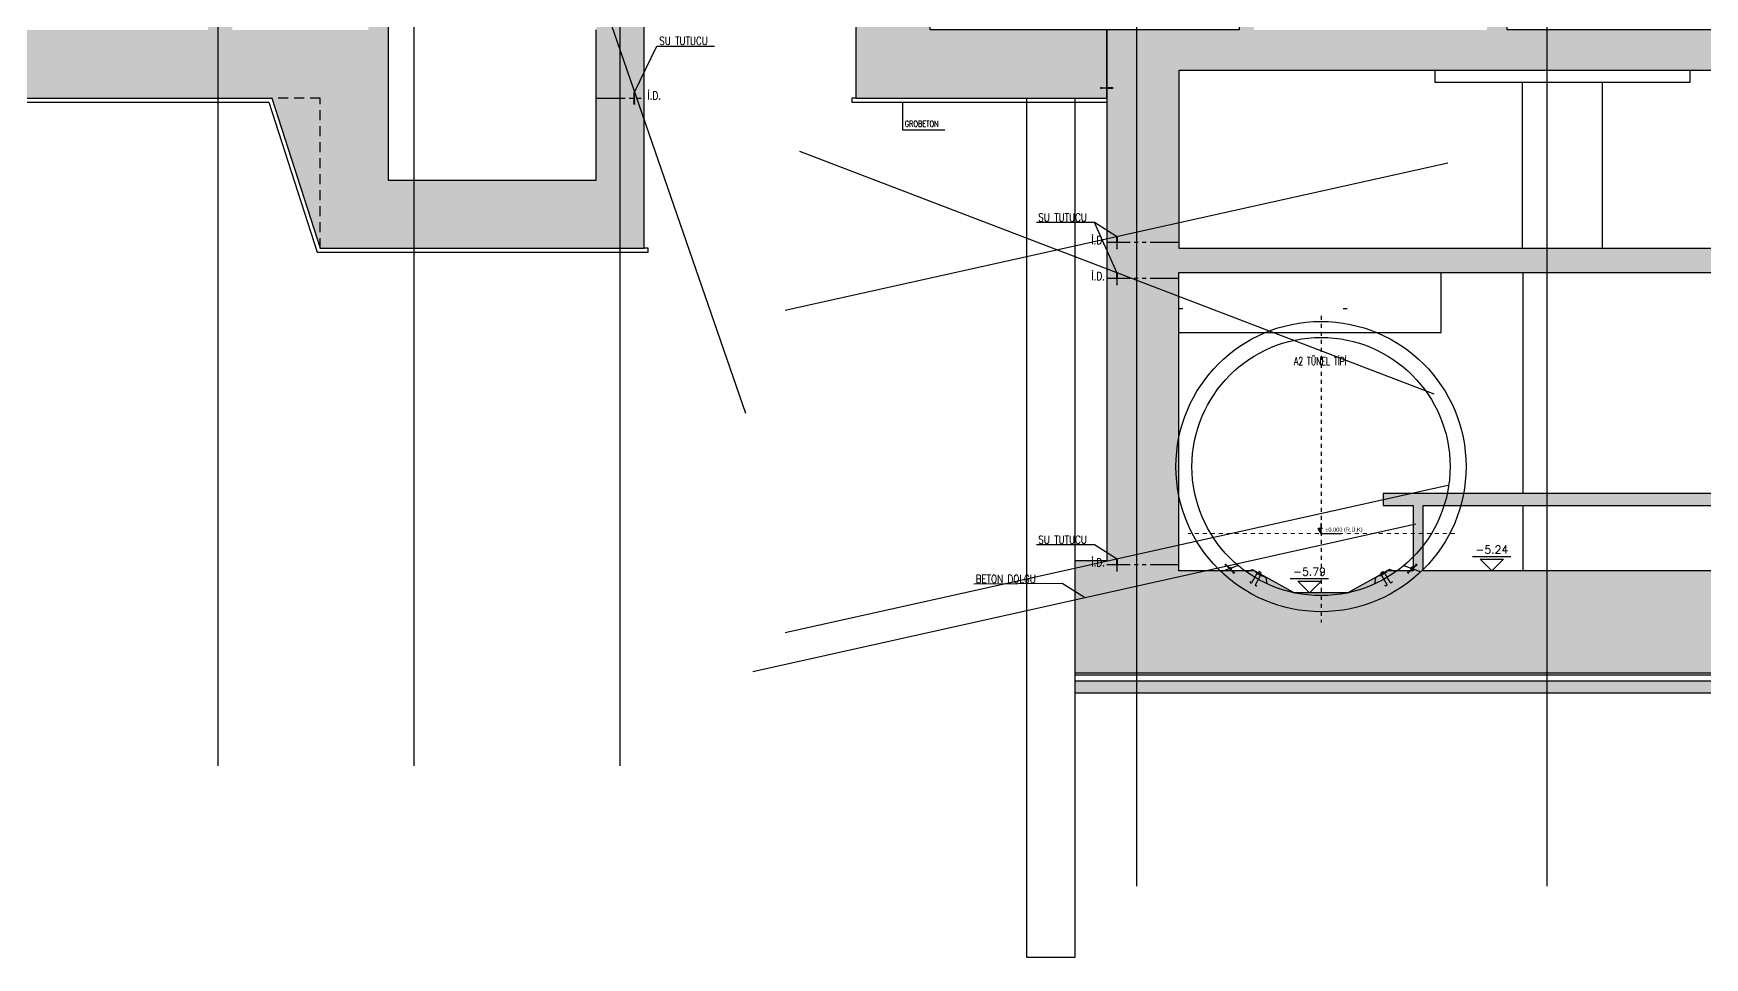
# Model space of a CAD drawing. Header units: millimetres. Extents: x 400408 to 401121, y 4543945 to 4544109.
# Drawn here: x 400801.81 to 400843.58, y 4543950.61 to 4543973.69 of the extents above; entities that cross this region are included whole.
import ezdxf
from ezdxf.enums import TextEntityAlignment as Align

# ---------------------------------------------------------------- set-up
doc = ezdxf.new("R2010")
doc.units = ezdxf.units.MM
for name, pattern in [('ACAD_ISO05W100', [33, 24, -3, 0, -3, 0, -3]), ('AKS', [3, 2.5, -0.25, 0, -0.25]), ('CIZGI', [0.4, 0.25, -0.15]), ('CONTINU', [0]), ('DASHDOT', [1, 0.5, -0.25, 0, -0.25]), ('DASHDOT2', [0.5, 0.25, -0.125, 0, -0.125]), ('Dot', [4, 0, -4])]:
    doc.linetypes.add(name, pattern=pattern)
for name, color, linetype in [('aks prota', 2, 'AKS'), ('AXIS', 8, 'DASHDOT2'), ('görünüş prota', 4, 'Continuous'), ('inşaat derzi prota', 11, 'Continuous'), ('KALIP', 1, 'Continuous'), ('kesik prota', 2, 'CIZGI'), ('kesit prota', 1, 'Continuous'), ('kesit tarama prota', 252, 'Continuous'), ('KOT', 7, 'Continuous'), ('kot prota', 4, 'Continuous'), ('LINE V2', 7, 'Continuous'), ('not prota', 2, 'Continuous'), ('not yazısı prota', 6, 'Continuous'), ('not çizgisi prota', 4, 'Continuous'), ('OLCU', 5, 'Continuous'), ('PRT-CST-rc_level', 6, 'Continuous'), ('PRT-CST-rc_levermark', 4, 'Continuous'), ('st_s_not yazısı', 6, 'Continuous'), ('st_s_not çizgisi', 4, 'CIZGI'), ('st_s_su tutucu', 2, 'Continuous'), ('st_s_ölçü', 4, 'Continuous'), ('WATER STOP_B', 5, 'Continuous')]:
    doc.layers.add(name, color=color, linetype=linetype)
doc.layers.add('PRT-Geo-Axis', color=12, linetype='DASHDOT', lineweight=18)
doc.layers.add('PRT-KD-kazik', color=172, linetype='Continuous', lineweight=25)
doc.styles.add('NOT', font='romanstw.shx')
doc.styles.add('OLCU', font='romanstw.shx')
doc.styles.add('SIMPLXTW', font='simplxtw.shx', dxfattribs={"width": 0.6, "height": 125})
doc.styles.add('TEXT250', font='romanstw.shx', dxfattribs={"width": 0.8, "height": 25})
doc.styles.add('TSIMPLEX', font='romanstw.shx')
doc.styles.add('TUNNELCONSULT', font='Arial.ttf')
doc.dimstyles.new('1-50', dxfattribs={"dimtxt": 10, "dimasz": 4, "dimexe": 4, "dimexo": 8, "dimgap": 4, "dimtad": 1, "dimdec": 1, "dimrnd": 0.05, "dimzin": 9, "dimdsep": 46, "dimtxsty": 'OLCU', "dimblk1": 'OBLIQUE', "dimblk2": 'OBLIQUE', "dimsah": 1, "dimcen": 2, "dimdle": 4, "dimclrd": 4, "dimclre": 4, "dimclrt": 3, "dimadec": 1, "dimazin": 0, "dimtfac": 1, "dimtdec": 1, "dimtix": 1, "dimtmove": 2, "dimatfit": 3, "dimldrblk": 'OBLIQUE', "dimfxl": 1, "dimtvp": 1, "dimtolj": 1, "dimtzin": 1, "dimarcsym": 0})

# ---------------------------------------------------------------- blocks, each defined once
blk = doc.blocks.new('D')
at = {"layer": 'st_s_su tutucu', "linetype": 'CONTINU', "ltscale": 0.2}
for p, q in [((-39987.83090962706, 52508.18991963421), (-39992.63090966878, 52508.18991966914)), ((-39992.63090966878, 52508.18991966914), (-39992.63090980848, 52507.38991968935)), ((-39992.63090980848, 52507.38991968935), (-39990.63090962501, 52506.05655179494)), ((-39990.63090992199, 52478.65671955824), (-39991.93117670823, 52478.6567195757)), ((-39991.93117670823, 52478.6567195757), (-39991.93117659182, 52477.72311959402)), ((-39991.93117659182, 52477.72311959402), (-39990.63090987367, 52477.72311951835)), ((-39990.6309096902, 52498.50671976196), (-39991.53117650332, 52498.50671977942)), ((-39991.53117650332, 52498.50671977942), (-39991.53117639622, 52497.87311976865)), ((-39991.53117639622, 52497.87311976865), (-39990.63090970417, 52497.87311978029)), ((-39990.63090980196, 52488.50671968629), (-39991.53117661508, 52488.50671963972)), ((-39991.53117661508, 52488.50671963972), (-39991.53117662905, 52487.87311965806)), ((-39991.53117662905, 52487.87311965806), (-39990.630909937, 52487.87311964059)), ((-39991.53117661508, 52467.87311965223), (-39991.53117662905, 52468.5067196339)), ((-39991.53117662905, 52468.5067196339), (-39990.630909937, 52468.50671965136)), ((-39990.63090980196, 52467.87311960567), (-39991.53117661508, 52467.87311965223)), ((-39990.63090962501, 52506.05655179494), (-39990.6309096902, 52498.50671976196)), ((-39990.63090970417, 52497.87311978029), (-39990.63090980196, 52488.50671968629)), ((-39990.630909937, 52487.87311964059), (-39990.63090992199, 52478.65671955824)), ((-39990.630909937, 52468.50671965136), (-39990.63090992199, 52477.72311973372)), ((-39990.63090970417, 52458.50671951166), (-39990.63090980196, 52467.87311960567)), ((-39989.83090974534, 52506.05655187643), (-39987.83090964103, 52507.38991968935)), ((-39989.83090955907, 52498.50671965136), (-39989.83090974534, 52506.05655187643)), ((-39988.9306429881, 52498.50671966883), (-39989.83090955907, 52498.50671965136)), ((-39989.83090992229, 52488.50671961062), (-39989.83090981984, 52497.87311973373)), ((-39989.83090981984, 52497.87311973373), (-39988.93064300207, 52497.87311962313)), ((-39988.93064335132, 52488.50671965136), (-39989.83090992229, 52488.50671961062)), ((-39989.83091007002, 52478.65671960481), (-39989.8309099316, 52487.87311978029)), ((-39989.8309099316, 52487.87311978029), (-39988.93064311383, 52487.87311964059)), ((-39988.53064343977, 52478.65671965137), (-39989.83091007002, 52478.65671960481)), ((-39989.83090998934, 52477.72311965805), (-39988.53064344908, 52477.72311964058)), ((-39989.83091007002, 52477.72311968715), (-39989.8309099316, 52468.50671951166)), ((-39989.8309099316, 52468.50671951166), (-39988.93064311383, 52468.50671965136)), ((-39988.93064335132, 52467.87311964059), (-39989.83090992229, 52467.87311968134)), ((-39989.83090992229, 52467.87311968134), (-39989.83090981984, 52458.50671955823)), ((-39988.93064300207, 52497.87311962313), (-39988.9306429881, 52498.50671966883)), ((-39988.93064311383, 52487.87311964059), (-39988.93064335132, 52488.50671965136)), ((-39988.93064311383, 52468.50671965136), (-39988.93064335132, 52467.87311964059)), ((-39988.53064344908, 52477.72311964058), (-39988.53064343977, 52478.65671965137)), ((-39987.83090964103, 52507.38991968935), (-39987.83090962706, 52508.18991963421)), ((-39992.63090980848, 52448.98991960261), (-39990.63090962501, 52450.32328749701)), ((-39992.63090966878, 52448.18991962282), (-39992.63090980848, 52448.98991960261)), ((-39987.83090962706, 52448.18991965774), (-39992.63090966878, 52448.18991962282)), ((-39991.53117650332, 52457.87311951254), (-39991.53117639622, 52458.50671952331)), ((-39991.53117639622, 52458.50671952331), (-39990.63090970417, 52458.50671951166)), ((-39990.6309096902, 52457.87311953), (-39991.53117650332, 52457.87311951254)), ((-39990.63090962501, 52450.32328749701), (-39990.6309096902, 52457.87311953)), ((-39989.83090981984, 52458.50671955823), (-39988.93064300207, 52458.50671966883)), ((-39988.9306429881, 52457.87311962313), (-39989.83090955907, 52457.87311964059)), ((-39989.83090955907, 52457.87311964059), (-39989.83090974534, 52450.32328741552)), ((-39989.83090974534, 52450.32328741552), (-39987.83090964103, 52448.98991960261)), ((-39988.93064300207, 52458.50671966883), (-39988.9306429881, 52457.87311962313)), ((-39987.83090964103, 52448.98991960261), (-39987.83090962706, 52448.18991965774))]:
    blk.add_line(p, q, dxfattribs=at)
blk = doc.blocks.new('_Oblique')
at = {"layer": 'st_s_ölçü', "lineweight": -2}
blk.add_line((-0.5, -0.5), (0.5, 0.5), dxfattribs=at)
blk = doc.blocks.new('KOTK5')
at = {"layer": 'PRT-CST-rc_levermark'}
blk.add_line((216.6666666667443, 160), (-213.3333333332557, 160), dxfattribs=at)
blk.add_lwpolyline([(130, 130), (-130, 130), (0, 0)], close=True, dxfattribs=at)
at = {"layer": 'PRT-CST-rc_level', "style": 'OLCU'}
blk.add_attdef('000.00', text='', height=90, dxfattribs=at).set_placement((0, 193.1381784435362), align=Align.CENTER)
blk = doc.blocks.new('KESITKOT')
at = {"layer": 'KOT', "linetype": 'Continuous'}
h = blk.add_hatch(dxfattribs=at)
h.set_pattern_fill('ANSI31', color=5, scale=200, angle=45, style=0)
h.set_pattern_definition([(90, (63253.65262141547, -35392.01672234735), (25, 5.329070518200751e-15), [])])
h.paths.add_polyline_path([(-149.9999999999854, 259.8076211353182), (1.455191522836685e-11, 259.8076211353182), (1.455191522836685e-11, 0)])
at = {"layer": 'KOT', "color": 4, "linetype": 'Continuous'}
for p, q in [((75, 259.8076211353182), (-150, 259.8076211353182)), ((0, 0), (-150, 259.8076211353182)), ((0, 0), (0, 519.6152422706364)), ((0, 0), (1000.000000000007, 0))]:
    blk.add_line(p, q, dxfattribs=at)
at = {"layer": 'KOT', "color": 7, "linetype": 'Continuous', "style": 'SIMPLXTW', "width": 0.7}
blk.add_attdef('%%P0.000', (216.1604628276546, 100), '', height=200, dxfattribs=at)
blk = doc.blocks.new('A$C05c5180b')
at = {"layer": 'AXIS', "color": 8, "linetype": 'DASHDOT', "ltscale": 3}
blk.add_line((909.3912549589586, 7722.44834685266), (909.3912549589586, 60.11717005832179), dxfattribs=at)
at = {"layer": 'KALIP'}
for p, q in [((-1158.216603603883, 1480.347913935642), (-1584.995128196402, 1325.013234358143)), ((-955.1455081848253, 1323.956508458934), (-805.5578237442824, 1383.127896259837)), ((-805.5578237442824, 1383.127896259837), (-459.0858499222377, 1183.234996546445)), ((2624.251440935739, 1383.127896259837), (2277.779467113636, 1183.234996546445)), ((2773.87997485706, 1323.94034990633), (2624.251440935739, 1383.127896259837)), ((2976.999113512487, 1480.347913935642), (3403.777638114319, 1325.013234358143)), ((-435.4375488256046, 1024.117156507506), (-459.0858499222377, 1183.234996546445)), ((2254.126142296038, 1024.083354348644), (2277.779467113636, 1183.234996546445))]:
    blk.add_line(p, q, dxfattribs=at)
at = {"layer": 'KALIP', "elevation": 1.568325220887654e-10}
for points in [[(-638.3178820060275, 1332.820720274904), (-658.307197091257, 1298.173479363119), (-606.3364765754086, 1268.18941344331), (-586.3470859328227, 1302.836785317777)], [(2457.011499197484, 1332.820720274904), (2477.000814282655, 1298.173479363119), (2425.030093766836, 1268.18941344331), (2405.04070312425, 1302.836785317777)]]:
    blk.add_lwpolyline(points, close=True, dxfattribs=at)
at = {"layer": 'KALIP'}
for radius in [3625.000000001637, 3225.000000001637]:
    blk.add_circle((909.3912549589586, 3955.348112577434), radius, dxfattribs=at)
at = {"layer": 'LINE V2', "color": 4, "elevation": 1.568325220887654e-10}
for points in [[(-861.3635213346279, 1086.293389983126, 0.9999999999999999), (-818.0545246068796, 1061.306777518941), (-695.6201235323388, 1273.5208614851, -0.414213562373095), (-668.3018798556004, 1280.849815190537), (-616.3310837822792, 1250.865880233527, -0.414213562373095), (-609.0021300768421, 1223.547636556745), (-731.436531151383, 1011.3335525906, 0.9999999999999999), (-688.1275344195601, 986.3469401240873, -0.9999999999999999)], [(2680.057138526085, 1086.293389983126, -0.9999999999999999), (2636.748141798336, 1061.306777518941), (2514.313740723795, 1273.5208614851, 0.414213562373095), (2486.995497046999, 1280.849815190537), (2435.024700973678, 1250.865880233527, 0.414213562373095), (2427.695747268241, 1223.547636556745), (2550.130148342781, 1011.3335525906, -0.9999999999999999), (2506.821151611017, 986.3469401240873, 0.9999999999999999)]]:
    blk.add_lwpolyline(points, format="xyb", dxfattribs=at)
for points in [[(-728.9344752744364, 1315.831072640387), (-555.6984883634141, 1215.884622783684), (-545.7038433777343, 1233.208221474786), (-718.9398302887857, 1333.154671331489)], [(2547.628092465893, 1315.831072640387), (2374.392105554842, 1215.884622783684), (2364.397460569191, 1233.208221474786), (2537.633447480213, 1333.154671331489)]]:
    blk.add_lwpolyline(points, close=True, dxfattribs=at)
at = {"layer": 'PRT-Geo-Axis', "linetype": 'DASHDOT', "ltscale": 3}
blk.add_line((4252.075579508499, 2280.348112586751), (-2415.337623733329, 2280.348112586747), dxfattribs=at)
at = {"layer": 'WATER STOP_B', "color": 3}
for points in [[(-1339.394592402969, 1404.533478117613, 0.5773502691895264), (-1338.563254702429, 1407.896345588633), (-1367.678902246902, 1435.901010371617, 0.5773502691896774), (-1371.006899756656, 1434.939536203816), (-1377.564772060156, 1408.412102845774, -0.5773502691898074), (-1380.892769569866, 1407.450628678002), (-1419.009971933134, 1444.113370697327), (-1423.690610489663, 1439.247044906377), (-1427.115489067583, 1442.541238392889), (-1422.434850510894, 1447.407564183657), (-1449.637249548163, 1473.571985399685), (-1454.317888104735, 1468.705659608793), (-1457.742766682612, 1471.999853095287), (-1453.062128125937, 1476.866178886157), (-1470.262310319697, 1493.410043686126), (-1487.868070861383, 1489.531594276574), (-1492.192412500066, 1493.690929486813), (-1467.236401238682, 1519.636979319323), (-1462.912059599825, 1515.477644109124), (-1466.102975109548, 1497.734385325213), (-1448.902792915716, 1481.190520524946), (-1444.222154359217, 1486.056846315747), (-1440.797275781253, 1482.762652829184), (-1445.477914337811, 1477.896327038306), (-1418.275515300644, 1451.731905822464), (-1413.594876744086, 1456.598231613334), (-1410.169998166166, 1453.304038126793), (-1414.850636722724, 1448.43771233593), (-1383.391193850926, 1418.178685792212, 0.5773502691899163), (-1380.06319634126, 1419.140159959941), (-1373.78243660451, 1444.546637494404, -0.5773502691894145), (-1370.454439094799, 1445.508111662122), (-1328.855492504255, 1405.496480362697, -0.5773502691898413), (-1329.686830204781, 1402.133612891666), (-1354.829865038613, 1394.86967161149, 0.5773502691890604), (-1355.661202739095, 1391.506804140474), (-1324.201759867297, 1361.247777596687), (-1319.521121310696, 1366.114103387543), (-1316.096242732703, 1362.819909901027), (-1320.776881289363, 1357.953584110179), (-1293.574482252297, 1331.789162894293), (-1288.893843695594, 1336.655488685061), (-1285.468965117645, 1333.361295198512), (-1290.149603674334, 1328.494969407708), (-1272.949421480414, 1311.951104607484), (-1255.343660938932, 1315.829554017389), (-1251.019319300191, 1311.67021880703), (-1275.975330561603, 1285.724168974415), (-1280.299672200374, 1289.88350418468), (-1277.108756690868, 1307.626762968932), (-1294.308938884627, 1324.170627768959), (-1298.989577441171, 1319.304301978085), (-1302.414456019018, 1322.598495464601), (-1297.733817462387, 1327.464821255366), (-1324.936216499598, 1353.629242471434), (-1329.616855056142, 1348.762916680564), (-1333.041733634003, 1352.05711016705), (-1328.361095077344, 1356.923435957873), (-1366.478297440597, 1393.586177977104, -0.5773502691892097), (-1365.646959740101, 1396.949045448149)], [(3158.177102320886, 1404.533478117613, -0.5773502691895264), (3157.345764620346, 1407.896345588633), (3186.461412164819, 1435.901010371617, -0.5773502691896774), (3189.789409674573, 1434.939536203816), (3196.347281978073, 1408.412102845774, 0.5773502691898074), (3199.675279487783, 1407.450628678002), (3237.792481851051, 1444.113370697327), (3242.47312040758, 1439.247044906377), (3245.8979989855, 1442.541238392889), (3241.217360428811, 1447.407564183657), (3268.41975946608, 1473.571985399685), (3273.100398022652, 1468.705659608793), (3276.525276600529, 1471.999853095287), (3271.844638043855, 1476.866178886157), (3289.044820237614, 1493.410043686126), (3306.6505807793, 1489.531594276574), (3310.974922417983, 1493.690929486813), (3286.0189111566, 1519.636979319323), (3281.694569517742, 1515.477644109124), (3284.885485027466, 1497.734385325213), (3267.685302833634, 1481.190520524946), (3263.004664277134, 1486.056846315747), (3259.57978569917, 1482.762652829184), (3264.260424255728, 1477.896327038306), (3237.058025218561, 1451.731905822464), (3232.377386662003, 1456.598231613334), (3228.952508084083, 1453.304038126793), (3233.633146640641, 1448.43771233593), (3202.173703768844, 1418.178685792212, -0.5773502691899163), (3198.845706259177, 1419.140159959941), (3192.564946522427, 1444.546637494404, 0.5773502691894145), (3189.236949012717, 1445.508111662122), (3147.638002422173, 1405.496480362697, 0.5773502691898413), (3148.469340122698, 1402.133612891666), (3173.61237495653, 1394.86967161149, -0.5773502691890604), (3174.443712657012, 1391.506804140474), (3142.984269785215, 1361.247777596687), (3138.303631228613, 1366.114103387543), (3134.87875265062, 1362.819909901027), (3139.55939120728, 1357.953584110179), (3112.356992170215, 1331.789162894293), (3107.676353613511, 1336.655488685061), (3104.251475035562, 1333.361295198512), (3108.932113592251, 1328.494969407708), (3091.731931398332, 1311.951104607484), (3074.126170856849, 1315.829554017389), (3069.801829218108, 1311.67021880703), (3094.75784047952, 1285.724168974415), (3099.082182118291, 1289.88350418468), (3095.891266608785, 1307.626762968932), (3113.091448802545, 1324.170627768959), (3117.772087359088, 1319.304301978085), (3121.196965936935, 1322.598495464601), (3116.516327380305, 1327.464821255366), (3143.718726417515, 1353.629242471434), (3148.399364974059, 1348.762916680564), (3151.824243551921, 1352.05711016705), (3147.143604995261, 1356.923435957873), (3185.260807358514, 1393.586177977104, 0.5773502691892097), (3184.429469658018, 1396.949045448149)]]:
    blk.add_lwpolyline(points, format="xyb", close=True, dxfattribs=at)
at = {"layer": 'OLCU'}
ref = blk.add_blockref('KESITKOT', (909.3912549589586, 2280.348112586749), dxfattribs=dict(at, xscale=0.4999999999987873, yscale=0.4999999999987873, zscale=0.4999999999987873))
ref.add_attrib('%%P0.000', '%%P0.000 (R.Ü.K)', (1017.471486372786, 2330.348112586749), dxfattribs={"layer": 'KOT', "color": 1, "linetype": 'Continuous', "height": 100, "style": 'TUNNELCONSULT'})
at = {"layer": 'not prota', "style": 'TEXT250', "width": 0.7}
blk.add_text('A2 TÜNEL TİPİ', height=200, dxfattribs=at).set_placement((891.3685132012033, 6585.382700727812), align=Align.MIDDLE_CENTER)
blk = doc.blocks.new('B-B Kesiti')
at = {"layer": 'kesit tarama prota'}
h = blk.add_hatch(color=256, dxfattribs=at)
h.dxf.hatch_style = 1
h.paths.add_polyline_path([(400752.8047805995, 4543960.269438588), (400728.5390493145, 4543960.269438588), (400728.5390493145, 4543961.899438588), (400774.3040614614, 4543961.899438588), (400774.3040614614, 4543960.269438588), (400754.1446719514, 4543960.269438588), (400754.1446719514, 4543957.719435276), (400787.7453301681, 4543957.719435276), (400787.7453301681, 4543960.269435276), (400787.7453301681, 4543973.779438589), (400787.7197302787, 4543973.779438589), (400787.7197302787, 4543976.079438589), (400788.2197302787, 4543976.079438589), (400788.2197302787, 4543976.279438589), (400790.5987384979, 4543976.279438589), (400790.5987384979, 4543973.779438589), (400787.7453301681, 4543973.779438589), (400787.7453301681, 4543972.079438589), (400807.7737746613, 4543972.079438589), (400808.9834568269, 4543968.329438589), (400817.0807302767, 4543968.329438589), (400817.0807302767, 4543996.869438589), (400808.9787302557, 4543996.869438589), (400808.9787302557, 4543999.529438589), (400806.3807302575, 4543999.529438589), (400806.3807302575, 4543996.869438589), (400802.0807302575, 4543996.869438589), (400802.0807302575, 4544000.039438589), (400801.7807302575, 4544000.039438589), (400801.7807302575, 4543995.669438588), (400806.1807302575, 4543995.669438588), (400806.1807302575, 4543989.569438589), (400806.1807302575, 4543989.069438589), (400806.1807302575, 4543983.109438589), (400806.1807302575, 4543982.609438588), (400806.1807302575, 4543973.779438589), (400790.8987384978, 4543973.779438589), (400790.8987384978, 4543976.079438589), (400804.3807302575, 4543976.079438589), (400804.3807302575, 4543976.479438588), (400788.0197302786, 4543976.479438588), (400788.0197302786, 4543976.279438589), (400787.7197302787, 4543976.279438589), (400787.7197302787, 4543976.669438588), (400787.4197302786, 4543976.669438588), (400787.4197302786, 4543976.839438588), (400787.1197302786, 4543976.839438588), (400787.1197302786, 4543977.009438588), (400786.8197302786, 4543977.009438588), (400786.8197302786, 4543977.179438588), (400786.5197302786, 4543977.179438588), (400786.5197302786, 4543977.349438588), (400786.2197302787, 4543977.349438588), (400786.2197302787, 4543977.519438588), (400785.9197302786, 4543977.519438588), (400785.9197302786, 4543977.689438588), (400785.6197302786, 4543977.689438588), (400785.6197302786, 4543977.859438589), (400785.3197302786, 4543977.859438589), (400785.3197302786, 4543978.029438589), (400785.0197302786, 4543978.029438589), (400785.0197302786, 4543978.199438589), (400784.7197302787, 4543978.199438589), (400784.7197302787, 4543978.369438589), (400784.4197302786, 4543978.369438589), (400784.4197302786, 4543978.539438589), (400784.1197302786, 4543978.539438589), (400784.1197302786, 4543978.709438588), (400782.9197302786, 4543978.709438588), (400782.9197302786, 4543978.879438588), (400782.6197302786, 4543978.879438588), (400782.6197302786, 4543979.049438588), (400782.3197302786, 4543979.049438588), (400782.3197302786, 4543979.219438588), (400782.0197302786, 4543979.219438588), (400782.0197302786, 4543979.389438588), (400781.7197302787, 4543979.389438588), (400781.7197302787, 4543979.559438588), (400781.4197302786, 4543979.559438588), (400781.4197302786, 4543979.729438588), (400781.1197302786, 4543979.729438588), (400781.1197302786, 4543979.899438588), (400780.8197302786, 4543979.899438588), (400780.8197302786, 4543980.069438589), (400780.5197302786, 4543980.069438589), (400780.5197302786, 4543980.239438589), (400780.2197302787, 4543980.239438589), (400780.2197302787, 4543980.409438589), (400779.9197302786, 4543980.409438589), (400779.9197302786, 4543980.579438589), (400779.6197302786, 4543980.579438589), (400779.6197302786, 4543980.749438589), (400779.3197302786, 4543980.749438589), (400779.3197302786, 4543980.919438588), (400778.1197302786, 4543980.919438588), (400778.1197302786, 4543981.089438588), (400777.8197302786, 4543981.089438588), (400777.8197302786, 4543981.259438588), (400777.5197302786, 4543981.259438588), (400777.5197302786, 4543981.429438588), (400777.2197302787, 4543981.429438588), (400777.2197302787, 4543981.599438588), (400776.9197302786, 4543981.599438588), (400776.9197302786, 4543981.769438588), (400776.6197302786, 4543981.769438588), (400776.6197302786, 4543981.939438588), (400776.3197302786, 4543981.939438588), (400776.3197302786, 4543982.109438589), (400776.0197302786, 4543982.109438589), (400776.0197302786, 4543982.279438589), (400775.7197302787, 4543982.279438589), (400775.7197302787, 4543982.449438589), (400775.4197302786, 4543982.449438589), (400775.4197302786, 4543982.619438589), (400775.1197302786, 4543982.619438589), (400775.1197302786, 4543982.789438589), (400774.8197302786, 4543982.789438589), (400774.8197302786, 4543982.959438588), (400774.5197302786, 4543982.959438588), (400774.5197302786, 4543983.109438589), (400759.2951271114, 4543983.109438589), (400759.2951271114, 4543989.019438589), (400758.9951271114, 4543989.019438589), (400758.9951271114, 4543983.109438589), (400752.9951271114, 4543983.109438589), (400752.9951271114, 4543989.019438589), (400752.6951271113, 4543989.019438589), (400752.6951271113, 4543983.109438589), (400752.6951271113, 4543983.009438588), (400752.4451271113, 4543983.009438588), (400752.4451271113, 4543983.109438589), (400737.1855411439, 4543983.109438589), (400737.1855411439, 4543982.609438588), (400771.9692416436, 4543982.609438588), (400771.9692416436, 4543981.109438589), (400776.2914883396, 4543981.109438589), (400784.3108835791, 4543976.479438588), (400739.485541144, 4543976.479438588), (400739.485541144, 4543976.079438589), (400784.7987384978, 4543976.079438589), (400784.7987384978, 4543973.779438589), (400764.0155411439, 4543973.779438589), (400764.0155411439, 4543976.029438589), (400763.715541144, 4543976.029438589), (400763.715541144, 4543973.779438589), (400746.715541144, 4543973.779438589), (400746.715541144, 4543976.029438589), (400746.4155411439, 4543976.029438589), (400746.4155411439, 4543973.779438589), (400739.585541144, 4543973.779438589), (400739.585541144, 4543972.779438589), (400784.682987258, 4543972.779438589), (400784.682987258, 4543968.319438589), (400739.585541144, 4543968.319438589), (400739.585541144, 4543966.819438589), (400737.485541144, 4543966.819438589), (400737.485541144, 4543968.319438589), (400720.1742648687, 4543968.319438589), (400720.1742648687, 4543968.119438589), (400719.8740192369, 4543968.119438589), (400719.8740192369, 4543968.509438588), (400719.5840192369, 4543968.509438588), (400719.5840192369, 4543968.679438588), (400719.294019237, 4543968.679438588), (400719.294019237, 4543968.849438588), (400719.0040192369, 4543968.849438588), (400719.0040192369, 4543969.019438588), (400718.7140192369, 4543969.019438588), (400718.7140192369, 4543969.189438588), (400718.424019237, 4543969.189438588), (400718.424019237, 4543969.359438589), (400718.134019237, 4543969.359438589), (400718.134019237, 4543969.529438589), (400717.8440192369, 4543969.529438589), (400717.8440192369, 4543969.699438589), (400717.554019237, 4543969.699438589), (400717.554019237, 4543969.869438589), (400717.264019237, 4543969.869438589), (400717.264019237, 4543970.039438589), (400716.9740192369, 4543970.039438589), (400716.9740192369, 4543970.209438588), (400716.684019237, 4543970.209438588), (400716.684019237, 4543970.379438588), (400716.394019237, 4543970.379438588), (400716.394019237, 4543970.549438588), (400716.1040192369, 4543970.549438588), (400716.1040192369, 4543970.719438588), (400715.8140192369, 4543970.719438588), (400715.8140192369, 4543970.889438588), (400715.524019237, 4543970.889438588), (400715.524019237, 4543971.059438588), (400714.034019237, 4543971.059438588), (400714.034019237, 4543971.229438588), (400713.7440192369, 4543971.229438588), (400713.7440192369, 4543971.399438588), (400713.4540192369, 4543971.399438588), (400713.4540192369, 4543971.569438589), (400713.164019237, 4543971.569438589), (400713.164019237, 4543971.739438589), (400712.8740192369, 4543971.739438589), (400712.8740192369, 4543971.909438589), (400712.5840192369, 4543971.909438589), (400712.5840192369, 4543972.079438589), (400712.294019237, 4543972.079438589), (400712.294019237, 4543972.249438589), (400712.0040192369, 4543972.249438589), (400712.0040192369, 4543972.419438588), (400711.7140192369, 4543972.419438588), (400711.7140192369, 4543972.589438588), (400711.424019237, 4543972.589438588), (400711.424019237, 4543972.759438588), (400711.134019237, 4543972.759438588), (400711.134019237, 4543972.929438588), (400710.8440192369, 4543972.929438588), (400710.8440192369, 4543973.099438588), (400710.554019237, 4543973.099438588), (400710.554019237, 4543973.269438588), (400710.264019237, 4543973.269438588), (400710.264019237, 4543973.439438588), (400709.9740192369, 4543973.439438588), (400709.9740192369, 4543973.609438589), (400709.684019237, 4543973.609438589), (400709.684019237, 4543973.779438589), (400708.1940192369, 4543973.779438589), (400708.1940192369, 4543973.949438589), (400707.904019237, 4543973.949438589), (400707.904019237, 4543974.119438589), (400707.6140192369, 4543974.119438589), (400707.6140192369, 4543974.289438589), (400707.3240192369, 4543974.289438589), (400707.3240192369, 4543974.459438588), (400707.034019237, 4543974.459438588), (400707.034019237, 4543974.629438588), (400706.7440192369, 4543974.629438588), (400706.7440192369, 4543974.799438588), (400706.4540192369, 4543974.799438588), (400706.4540192369, 4543974.969438588), (400706.164019237, 4543974.969438588), (400706.164019237, 4543975.139438588), (400705.8740192369, 4543975.139438588), (400705.8740192369, 4543975.309438588), (400705.5840192369, 4543975.309438588), (400705.5840192369, 4543975.479438588), (400705.294019237, 4543975.479438588), (400705.294019237, 4543975.649438588), (400705.0040192369, 4543975.649438588), (400705.0040192369, 4543975.819438589), (400704.7140192369, 4543975.819438589), (400704.7140192369, 4543975.989438589), (400704.424019237, 4543975.989438589), (400704.424019237, 4543976.159438589), (400704.134019237, 4543976.159438589), (400704.134019237, 4543976.329438589), (400703.8440192369, 4543976.329438589), (400703.8440192369, 4543976.479438588), (400677.2807302768, 4543976.479438588), (400677.2807302768, 4543982.609438588), (400684.8307307042, 4543982.609438588), (400684.8307307042, 4543983.109438589), (400677.2807302768, 4543983.109438589), (400677.2807302768, 4543989.069438589), (400713.7409979451, 4543989.069438589), (400713.7409979451, 4543989.569438589), (400677.2807302768, 4543989.569438589), (400677.2807302768, 4543995.669438588), (400695.5878022157, 4543995.669438588), (400695.5878022157, 4543998.249438589), (400695.2878022156, 4543998.249438589), (400695.2878022156, 4543996.869438589), (400677.0807302767, 4543996.869438589), (400677.0807302767, 4543997.399438589), (400674.4807302767, 4543997.399438589), (400674.4807302767, 4543996.869438589), (400666.3807302728, 4543996.869438589), (400666.3807302728, 4543972.079438589), (400678.1710481111, 4543972.079438589), (400679.3807302768, 4543968.329438589), (400686.1307302786, 4543968.329438589), (400687.3404124441, 4543972.079438589), (400703.1323044506, 4543972.079438589), (400705.8123044505, 4543966.719438588), (400715.099748494, 4543966.719438588), (400715.099748494, 4543968.319438589), (400714.034019237, 4543968.319438589), (400714.034019237, 4543970.859438589), (400715.179719559, 4543970.859438589), (400719.5740192369, 4543968.283469812), (400719.5740192369, 4543967.289435277), (400718.1574768306, 4543967.289435277), (400718.1574768306, 4543967.919435277), (400717.0019713712, 4543967.919435277), (400717.0019713712, 4543968.319435276), (400715.099748494, 4543968.319435276), (400715.099748494, 4543966.719438588), (400715.099748494, 4543960.269438588), (400715.099748494, 4543957.719435276), (400752.8047805995, 4543957.719435276)])
h.paths.add_polyline_path([(400726.8387296493, 4543962.199438589), (400726.8387296493, 4543961.899438588), (400728.1137239228, 4543961.899438588), (400728.1137239228, 4543960.269438588), (400727.0247416542, 4543960.269438588), (400725.341661739, 4543959.719438588), (400723.0617657255, 4543959.719438588), (400721.3786858529, 4543960.269438588), (400718.162091404, 4543960.269438588), (400718.162091404, 4543966.419438588), (400723.6046484666, 4543966.419438588), (400723.6046484666, 4543967.719438588), (400736.8855411439, 4543967.719438588), (400736.8855411439, 4543966.219438588), (400740.1855411439, 4543966.219438588), (400740.1855411439, 4543967.719438588), (400784.682987258, 4543967.719438588), (400784.682987258, 4543960.269438588), (400781.4663871858, 4543960.269438588), (400779.7833134736, 4543959.719438588), (400777.5034174604, 4543959.719438588), (400775.8203375878, 4543960.269438588), (400774.7310881548, 4543960.269438588), (400774.7310881548, 4543961.899438588), (400776.006346372, 4543961.899438588), (400776.006346372, 4543962.199438589)], flags=16)
h.paths.add_polyline_path([(400723.004665622, 4543966.819438589), (400719.8740192369, 4543966.819438589), (400719.8740192369, 4543967.919438588), (400720.3742648687, 4543967.919438588), (400720.3742648687, 4543968.119438589), (400723.004665622, 4543968.119438589)], flags=16)
h.paths.add_polyline_path([(400713.7340192369, 4543968.319438589), (400707.5123044506, 4543968.319438589), (400707.5123044506, 4543973.179438588), (400707.5123044506, 4543973.779438589), (400702.3251064269, 4543973.779438589), (400702.3251064269, 4543976.279438589), (400703.533837206, 4543976.279438589), (400707.5123044506, 4543973.947233652), (400707.5123044506, 4543973.779438589), (400707.5123044506, 4543973.179438588), (400708.7302396428, 4543973.179438588), (400713.7340192369, 4543970.290505093)], flags=16)
h.paths.add_polyline_path([(400702.0251064269, 4543973.779438589), (400684.7307302786, 4543973.779438589), (400684.4307302785, 4543973.779438589), (400684.4307302785, 4543970.029438589), (400681.0807302767, 4543970.029438589), (400681.0807302767, 4543973.779438589), (400680.7807302768, 4543973.779438589), (400677.2807302768, 4543973.779438589), (400677.2807302768, 4543976.079438589), (400702.0251064269, 4543976.079438589)], flags=16)
h.paths.add_polyline_path([(400772.5692416437, 4543981.609438589), (400772.5692416437, 4543982.909438589), (400774.2022964039, 4543982.909438589), (400776.4254629358, 4543981.64964422), (400776.4254629358, 4543981.609438589)], flags=16)
h.paths.add_polyline_path([(400778.1197302786, 4543980.631252882), (400778.1197302786, 4543980.719438588), (400778.9670022869, 4543980.719438588), (400782.6197302786, 4543978.649559394), (400782.6197302786, 4543978.033176671)], flags=16)
h.paths.add_polyline_path([(400782.9197302786, 4543977.85997159), (400782.9197302786, 4543978.509438588), (400783.7670022868, 4543978.509438588), (400787.4197302786, 4543976.439559393), (400787.4197302786, 4543973.779438589), (400785.2987384978, 4543973.779438589), (400785.2987384978, 4543976.486450555)], flags=16)
h.paths.add_polyline_path([(400676.6807302767, 4543973.779438589), (400673.2807302768, 4543973.779438589), (400673.2807302768, 4543995.669438588), (400674.7807302768, 4543995.669438588), (400674.7807302768, 4543997.099438588), (400676.6807302767, 4543997.099438588)], flags=16)
h.paths.add_polyline_path([(400672.7807302768, 4543973.779438589), (400667.5807302727, 4543973.779438589), (400667.5807302727, 4543976.079438589), (400672.7807302768, 4543976.079438589)], flags=16)
h.paths.add_polyline_path([(400672.7807302768, 4543976.479438588), (400667.5807302727, 4543976.479438588), (400667.5807302727, 4543982.609438588), (400672.7807302768, 4543982.609438588)], flags=16)
h.paths.add_polyline_path([(400672.7807302768, 4543983.109438589), (400667.5807302727, 4543983.109438589), (400667.5807302727, 4543989.069438589), (400672.7807302768, 4543989.069438589)], flags=16)
h.paths.add_polyline_path([(400672.7807302768, 4543989.569438589), (400667.5807302727, 4543989.569438589), (400667.5807302727, 4543995.669438588), (400672.7807302768, 4543995.669438588)], flags=16)
h.paths.add_polyline_path([(400806.7834568269, 4543973.779438589), (400806.7834568269, 4543999.329438589), (400808.6787302556, 4543999.329438589), (400808.6787302556, 4543995.669438588), (400810.1834568269, 4543995.669438588), (400810.1834568269, 4543973.779438589)], flags=16)
h.paths.add_polyline_path([(400810.6834568269, 4543970.029438589), (400810.6834568269, 4543976.079438589), (400815.8807302768, 4543976.079438589), (400815.8807302768, 4543973.779438589), (400815.8807302768, 4543970.029438589)], flags=16)
h.paths.add_polyline_path([(400810.6834568269, 4543976.479438588), (400810.6834568269, 4543982.609438588), (400815.8807302768, 4543982.609438588), (400815.8807302768, 4543976.479438588)], flags=16)
h.paths.add_polyline_path([(400810.6834568269, 4543983.109438589), (400810.6834568269, 4543989.069438589), (400815.8807302768, 4543989.069438589), (400815.8807302768, 4543983.109438589)], flags=16)
h.paths.add_polyline_path([(400810.6834568269, 4543989.569438589), (400810.6834568269, 4543995.669438588), (400815.8807302768, 4543995.669438588), (400815.8807302768, 4543989.569438589)], flags=16)
at = {"layer": 'aks prota', "ltscale": 10}
for p, q in [((400806.4307302569, 4543955.394588933), (400806.4307302569, 4544003.223094329)), ((400811.3307302575, 4543955.394588933), (400811.3307302575, 4544003.223094329)), ((400816.4807302767, 4543955.394588933), (400816.4807302767, 4544003.223094329))]:
    blk.add_line(p, q, dxfattribs=at)
at = {"layer": 'görünüş prota'}
blk.add_lwpolyline([(400791.1693471304, 4543971.979438588), (400807.7009586363, 4543971.979438588), (400808.9106408018, 4543968.229438588), (400817.1807302767, 4543968.229438588), (400817.1807302767, 4543968.329438589), (400817.0807302767, 4543968.329438589)], dxfattribs=at)
at = {"layer": 'inşaat derzi prota', "linetype": 'ACAD_ISO05W100', "ltscale": 0.03}
blk.add_lwpolyline([(400815.8807302768, 4543972.079438589), (400817.0807302767, 4543972.079438589)], dxfattribs=at)
at = {"layer": 'kesik prota'}
blk.add_lwpolyline([(400808.9834568269, 4543968.329438589), (400808.9834568269, 4543972.079438589), (400807.7737746613, 4543972.079438589)], dxfattribs=at)
at = {"layer": 'kesit prota', "color": 1}
for points in [[(400808.9834568269, 4543968.329438589), (400817.0807302767, 4543968.329438589), (400817.0807302767, 4543996.869438589)], [(400787.7453301681, 4543973.779438589), (400787.7197302787, 4543973.779438589), (400787.7197302787, 4543976.079438589), (400788.2197302787, 4543976.079438589), (400788.2197302787, 4543976.279438589), (400790.5987384979, 4543976.279438589), (400790.5987384979, 4543973.779438589), (400787.7453301681, 4543973.779438589), (400787.7453301681, 4543972.079438589), (400807.7737746613, 4543972.079438589), (400808.9834568269, 4543968.329438589)]]:
    blk.add_lwpolyline(points, dxfattribs=at)
at = {"layer": 'kesit prota'}
blk.add_lwpolyline([(400810.6834568269, 4543976.079438589), (400810.6834568269, 4543970.029438589), (400815.8807302768, 4543970.029438589), (400815.8807302768, 4543973.779438589)], dxfattribs=at)
at = {"layer": 'st_s_ölçü', "xscale": -0.004999999999999998, "yscale": 0.004999999999999998, "zscale": 0.004999999999999998, "rotation": 180}
blk.add_blockref('D', (401016.7818848249, 4544234.470388187), dxfattribs=at)
at = {"layer": 'not yazısı prota', "ltscale": 0.05, "style": 'TSIMPLEX', "width": 0.8}
for s, p in [('SU TUTUCU', (400817.4559043181, 4543973.407102883)), ('İ.D.', (400817.1632877112, 4543972.040824026))]:
    blk.add_text(s, height=0.2, dxfattribs=at).set_placement(p)
at = {"layer": 'not çizgisi prota'}
blk.add_leader([(400816.8363217951, 4543972.229621618), (400817.3948836638, 4543973.379375428), (400818.8332666444, 4543973.379375428)], dimstyle='1-50', override={"dimasz": 12, "dimgap": 4, "dimtad": 0}, dxfattribs=at)
blk = doc.blocks.new('C-C Kesiti')
at = {"layer": 'kesit tarama prota'}
h = blk.add_hatch(color=256, dxfattribs=at)
h.dxf.hatch_style = 1
h.paths.add_polyline_path([(400998.8874863445, 4543995.669438588), (401002.4306431645, 4543995.669438588), (401002.4310848371, 4543999.869438589), (401002.0827144774, 4543999.869438589), (401002.0827144774, 4543996.869438589), (400997.0333843782, 4543996.869438589), (400997.0333843781, 4543972.079438589), (401003.3067920472, 4543972.079438589), (401003.3067920472, 4543973.779438589), (400998.8874863445, 4543973.779438589), (400998.8874863445, 4543989.069438589), (401002.5082201085, 4543989.069438589), (401002.5082201085, 4543989.569438589), (400998.8874863445, 4543989.569438589)])
h = blk.add_hatch(color=256, dxfattribs=at)
h.dxf.hatch_style = 1
h.paths.add_polyline_path([(401046.0067935992, 4543996.869438589), (401004.7084305125, 4543996.869438589), (401004.7084305125, 4543999.869438589), (401004.3376101193, 4543999.869438589), (401004.3376101193, 4543995.669438588), (401033.0067920503, 4543995.669438588), (401037.0067920503, 4543995.669438588), (401044.5067935992, 4543995.669438588), (401044.5067935992, 4543989.569438589), (401025.9835983303, 4543989.569438589), (401025.9835983303, 4543989.069438589), (401044.5067935992, 4543989.069438589), (401044.5067935992, 4543981.609438589), (401038.6067935991, 4543981.609438589), (401038.6067935991, 4543983.109438589), (401025.9835983303, 4543983.109438589), (401025.9835983303, 4543982.609438589), (401035.0067920469, 4543982.609438589), (401035.006792047, 4543981.909438589), (401035.6067920472, 4543981.909438589), (401035.6067920472, 4543982.609438589), (401038.1067935991, 4543982.609438589), (401038.1067935991, 4543981.109438589), (401044.5067935992, 4543981.109438589), (401044.5067935992, 4543973.779438589), (401025.9835983303, 4543973.779438589), (401025.9835983303, 4543972.779438589), (401035.6067920472, 4543972.779438589), (401035.6067920472, 4543973.179438588), (401044.2067935991, 4543973.179438588), (401044.2067935991, 4543968.319438589), (401025.7568222512, 4543968.319438589), (401025.7568222512, 4543967.719438588), (401044.2067935991, 4543967.719438588), (401044.2067935991, 4543960.269438588), (401042.3161268979, 4543960.269438588), (401041.3268373578, 4543959.719438588), (401039.9867481044, 4543959.719438588), (401038.9974585642, 4543960.269438588), (401038.356214074, 4543960.269438588), (401038.356214074, 4543961.899438588), (401039.106792047, 4543961.899438588), (401039.106792047, 4543962.199438589), (401010.206792047, 4543962.199438589), (401010.206792047, 4543961.899438588), (401010.956214878, 4543961.899438588), (401010.956214878, 4543960.269438588), (401010.3161239356, 4543960.269438588), (401009.3268343954, 4543959.719438588), (401007.986745142, 4543959.719438588), (401006.9974556018, 4543960.269438588), (401005.1067920469, 4543960.269438588), (401005.1067920469, 4543967.719438588), (401021.006792047, 4543967.719438588), (401021.006792047, 4543967.119438589), (401021.8068026136, 4543967.119438589), (401021.8068026136, 4543967.719438588), (401023.556822248, 4543967.719438588), (401023.556822248, 4543968.319438589), (401005.1084407655, 4543968.319438589), (401005.1084407655, 4543972.779438589), (401022.8080192641, 4543972.779438589), (401022.8080192641, 4543973.779438589), (401021.9401541248, 4543973.779438589), (401021.9401541248, 4543976.079438589), (401022.434581316, 4543976.079438589), (401022.434581316, 4543976.479438588), (401014.5237462595, 4543976.479438588), (401014.5237462595, 4543976.079438589), (401021.5693337314, 4543976.079438589), (401021.5693337314, 4543973.779438589), (401013.3126616664, 4543973.779438589), (401013.3126616664, 4543976.479438588), (401006.1184840128, 4543976.479438588), (401006.1184840128, 4543976.079438589), (401006.6129112041, 4543976.079438589), (401006.6129112041, 4543973.779438589), (401003.3067920472, 4543973.779438589), (401003.3067920472, 4543960.521420188), (401002.5067936009, 4543960.521420186), (401002.5067936009, 4543957.719438588), (401022.6199915123, 4543957.719438588), (401022.8949915124, 4543958.269438588), (401023.056822248, 4543958.269438588), (401023.056822248, 4543960.269438588), (401011.2062148703, 4543960.269438588), (401011.2062148703, 4543961.899438588), (401038.1062140812, 4543961.899438588), (401038.1062140812, 4543960.269438588), (401026.2568222511, 4543960.269438588), (401026.2568222511, 4543958.269438588), (401038.4788812032, 4543958.269438588), (401039.4681707433, 4543957.719438588), (401041.8454147188, 4543957.719438588), (401042.8347042589, 4543957.719438588), (401046.8067933852, 4543957.719438588), (401046.8067933852, 4543960.269438588), (401046.0067935992, 4543960.269438588)])
h.paths.add_polyline_path([(401012.8022711812, 4543976.079438589), (401012.8022711812, 4543973.779438589), (401006.983731597, 4543973.779438589), (401006.983731597, 4543976.079438589)], flags=16)
h = blk.add_hatch(dxfattribs=at)
h.set_pattern_fill('AR-CONC', color=253, scale=0.001, angle=3.428637946617671e-11)
h.set_pattern_definition([(50.00000000003427, (401223.6973033765, 4543652.329635938), (0.1821846689960135, -0.01593908553879405), [0.01905, -0.20955]), (355.0000000000343, (401223.6973033765, 4543652.329635938), (-0.03524342142508365, 0.1910568452390141), [0.01524, -0.16764058417]), (100.4514447000342, (401223.7124853834, 4543652.328307685), (0.1469412470902485, 0.1751177519122831), [0.01619000879999999, -0.1780902445999997]), (46.18420000003428, (401223.6973033765, 4543652.380435938), (0.2710790408921551, -0.04204232793256493), [0.028575, -0.314325]), (96.6355576100341, (401223.7198932764, 4543652.376932438), (0.2374041340513549, 0.2474261245978636), [0.02428502313999997, -0.2671356081599996]), (351.1841511700343, (401223.6973033765, 4543652.380435938), (0.237404134064829, 0.2474261245856747), [0.02285996707, -0.25145973192]), (21.00000000003428, (401223.7227033764, 4543652.367735938), (0.1516143912691937, -0.1022651981869969), [0.01905, -0.20955]), (326.0000000000343, (401223.7227033764, 4543652.367735938), (0.06180202834753685, 0.1841879661223562), [0.01524, -0.16764]), (71.45144500003427, (401223.735337909, 4543652.359213838), (0.2134164192786671, 0.08192276888603296), [0.0161900088, -0.1780899376]), (37.50000000003422, (401223.6973033765, 4543652.329635938), (0.00308860325054122, 0.08455503887315496), [0, -0.1656079999999994, 0, -0.1701799999999994, 0, -0.1682749999999994]), (7.500000000034292, (401223.6973033765, 4543652.329635938), (0.0668196625102458, 0.1001805748181595), [0, -0.09702799999999993, 0, -0.1617979999999999, 0, -0.06413499999999997]), (327.5000000000343, (401223.6406613765, 4543652.329635938), (0.1355905951668748, -0.005728743992592289), [0, -0.0635, 0, -0.19812, 0, -0.26289]), (317.5000000000343, (401223.6152613764, 4543652.329635938), (0.1481291813860028, 0.02542649103342167), [0, -0.08255000000000001, 0, -0.131572, 0, -0.18669])])
h.paths.add_polyline_path([(401007.4163100448, 4543957.519438588), (401005.9737791202, 4543957.521420188), (401002.5067936025, 4543957.521420189), (401002.5067936025, 4543957.221420188), (401005.895992516, 4543957.221420188), (401007.3385234406, 4543957.219438588), (401022.9290085068, 4543957.219438588), (401023.2040085068, 4543957.769438588), (401038.3492368629, 4543957.769438588), (401039.338526403, 4543957.219438588), (401041.975059059, 4543957.219438588), (401042.9643485993, 4543957.219438588), (401046.8067933852, 4543957.219438588), (401046.8067933852, 4543957.519438588), (401042.8865619951, 4543957.519438588), (401041.8972724549, 4543957.519438588), (401039.4163130072, 4543957.519438588), (401038.427023467, 4543958.069438589), (401023.0185983101, 4543958.069438589), (401022.7435983101, 4543957.519438588)])
at = {"layer": 'aks prota', "ltscale": 10}
for p, q in [((401004.0567920469, 4543952.394588933), (401004.0567920469, 4544003.223093859)), ((401014.3067920469, 4543952.394588933), (401014.3067920469, 4544003.223093858))]:
    blk.add_line(p, q, dxfattribs=at)
at = {"layer": 'görünüş prota'}
for p, q in [((401013.688852461, 4543968.319438589), (401013.688852461, 4543972.479438588)), ((401015.688852461, 4543968.319438589), (401015.688852461, 4543972.479438588)), ((401011.6577036088, 4543966.219438588), (401011.6577036088, 4543967.719438588)), ((401013.7067920473, 4543962.199438589), (401013.7067920473, 4543967.719438588)), ((401013.7067920473, 4543960.269438588), (401013.7067920473, 4543961.899438588)), ((401002.5067936029, 4543957.669438588), (401022.6508932118, 4543957.669438588))]:
    blk.add_line(p, q, dxfattribs=at)
for points in [[(401011.4983304693, 4543972.779438589), (401011.4983304693, 4543972.479438588), (401017.8793744556, 4543972.479438588), (401017.8793744556, 4543972.779438589)], [(400997.0333843781, 4543972.079438589), (400996.9333843781, 4543972.079438589), (400996.9333843781, 4543971.979438588)], [(400996.9333843781, 4543971.979438588), (401003.3067920472, 4543971.979438588)], [(401005.1067920469, 4543966.219438588), (401011.6577036088, 4543966.219438588)], [(401002.5067936024, 4543958.521420188), (401002.5067936024, 4543958.521420188), (401002.5067936024, 4543958.021420188)], [(401002.5067936024, 4543957.221420188), (401005.895992516, 4543957.221420188), (401007.3385234406, 4543957.219438588), (401022.9290085068, 4543957.219438588), (401023.2040085068, 4543957.769438588), (401038.3492368629, 4543957.769438588), (401039.338526403, 4543957.219438588), (401041.975059059, 4543957.219438588), (401042.9643485993, 4543957.219438588), (401046.8067933852, 4543957.219438588), (401046.8067933852, 4543958.269438588), (401046.8067933852, 4543958.269438588)], [(401002.5067936024, 4543957.521420186), (401005.9737791202, 4543957.521420188), (401007.4163100448, 4543957.519438588), (401022.7435983101, 4543957.519438588), (401023.0185983101, 4543958.069438589), (401038.427023467, 4543958.069438589), (401039.4163130072, 4543957.519438588), (401041.8972724549, 4543957.519438588), (401042.8865619951, 4543957.519438588), (401046.8067933852, 4543957.519438588)]]:
    blk.add_lwpolyline(points, dxfattribs=at)
at = {"layer": 'görünüş prota', "color": 4, "linetype": 'Dot'}
blk.add_lwpolyline([(401005.1067920469, 4543966.819438589), (401011.6577036088, 4543966.819438589)], dxfattribs=at)
at = {"layer": 'inşaat derzi prota', "linetype": 'ACAD_ISO05W100', "ltscale": 0.03}
for points in [[(401005.1067919533, 4543968.469438588), (401003.3067920472, 4543968.469438588)], [(401005.1067919533, 4543967.569438588), (401003.3067920472, 4543967.569438588)], [(401005.1067920469, 4543960.419438588), (401003.3067920472, 4543960.419438588)]]:
    blk.add_lwpolyline(points, dxfattribs=at)
at = {"layer": 'kesit prota'}
for points in [[(401002.0827144774, 4543996.869438589), (400997.0333843782, 4543996.869438589), (400997.0333843781, 4543972.079438589), (401003.3067920472, 4543972.079438589), (401003.3067920472, 4543973.779438589), (400998.8874863445, 4543973.779438589), (400998.8874863445, 4543989.069438589), (401002.5082201085, 4543989.069438589), (401002.5082201085, 4543989.569438589), (400998.8874863445, 4543989.569438589), (400998.8874863445, 4543995.669438588), (401002.4306431645, 4543995.669438588), (401002.4310848371, 4543999.869438589), (401002.0827144774, 4543999.869438589)], [(401039.106792047, 4543962.199438589), (401010.206792047, 4543962.199438589), (401010.206792047, 4543961.899438588), (401010.956214878, 4543961.899438588), (401010.956214878, 4543960.269438588), (401010.3161239356, 4543960.269438588), (401009.3268343954, 4543959.719438588), (401007.986745142, 4543959.719438588), (401006.9974556018, 4543960.269438588), (401005.1067920469, 4543960.269438588), (401005.1067920469, 4543967.719438588), (401021.006792047, 4543967.719438588)], [(401023.556822248, 4543968.319438589), (401005.1084407655, 4543968.319438589), (401005.1084407655, 4543972.779438589), (401022.8080192641, 4543972.779438589)], [(401021.5693337314, 4543973.779438589), (401013.3126616664, 4543973.779438589), (401013.3126616664, 4543976.479438588), (401006.1184840128, 4543976.479438588), (401006.1184840128, 4543976.079438589), (401006.6129112041, 4543976.079438589), (401006.6129112041, 4543973.779438589), (401003.3067920472, 4543973.779438589), (401003.3067920472, 4543960.521420188), (401002.5067936009, 4543960.521420186), (401002.5067936009, 4543957.719438588), (401022.6199915123, 4543957.719438588)], [(401023.056822248, 4543960.269438588), (401011.2062148703, 4543960.269438588), (401011.2062148703, 4543961.899438588), (401038.1062140812, 4543961.899438588)], [(400997.0333843781, 4543972.079438589), (401003.3067920472, 4543972.079438589)]]:
    blk.add_lwpolyline(points, dxfattribs=at)
at = {"layer": 'PRT-KD-kazik', "color": 3}
blk.add_lwpolyline([(401002.5067935922, 4543972.079438588), (401002.5067936081, 4543950.609438539), (401001.3067934897, 4543950.609438539), (401001.3067934737, 4543972.079438588)], dxfattribs=at)
at = {"layer": 'st_s_not çizgisi', "linetype": 'CONTINU'}
blk.add_lwpolyline([(400998.1966729279, 4543971.979438588), (400998.1966729279, 4543971.284554656), (400999.2530729279, 4543971.284554656)], dxfattribs=at)
at = {"layer": 'kesit prota', "xscale": 0.001, "yscale": 0.001, "zscale": 0.001}
blk.add_blockref('A$C05c5180b', (401007.74739783, 4543958.919090476), dxfattribs=at)
at = {"layer": 'kot prota', "linetype": 'CONTINU', "ltscale": 0.1}
ref = blk.add_blockref('KOTK5', (401012.9263862769, 4543960.269438588), dxfattribs=dict(at, xscale=-0.002222222222222222, yscale=0.002222222222222221, zscale=0.002222222222222222, rotation=359.9999999999409))
ref.add_attrib('000.00', '-5.24', dxfattribs={"layer": 'PRT-CST-rc_level', "height": 0.2, "style": 'OLCU'}).set_placement((401012.9263862769, 4543960.698634541), align=Align.CENTER)
ref = blk.add_blockref('KOTK5', (401008.3695675171, 4543959.719438588), dxfattribs=dict(at, xscale=-0.002222222222222222, yscale=0.002222222222222221, zscale=0.002222222222222222, rotation=359.9999999999409))
ref.add_attrib('000.00', '-5.79', dxfattribs={"layer": 'PRT-CST-rc_level', "height": 0.2, "style": 'OLCU'}).set_placement((401008.3695675171, 4543960.148634541), align=Align.CENTER)
at = {"layer": 'st_s_ölçü', "xscale": 0.004999999999999998, "yscale": 0.004999999999999998, "zscale": 0.004999999999999998}
for p, rotation in [((400740.9158438905, 4543772.37828215), 270.0000004130123), ((400803.6056374987, 4544230.860388186), 180.0000000000342), ((400803.6056374987, 4544229.960388186), 180.0000000000342), ((400803.6056374987, 4544222.810388187), 180.0000000000342)]:
    blk.add_blockref('D', p, dxfattribs=dict(at, rotation=rotation))
at = {"layer": 'not yazısı prota', "ltscale": 0.05, "style": 'TSIMPLEX', "width": 0.8}
for s, p in [('SU TUTUCU', (401001.5906655968, 4543968.997102883)), ('İ.D.', (401002.9194727081, 4543968.430824025)), ('İ.D.', (401002.9194727081, 4543967.530824025)), ('SU TUTUCU', (401001.5906655968, 4543960.947102883)), ('İ.D.', (401002.9194727081, 4543960.380824026)), ('BETON DOLGU', (401000.0255269611, 4543959.966153983))]:
    blk.add_text(s, height=0.2, dxfattribs=at).set_placement(p)
at = {"layer": 'st_s_not yazısı', "ltscale": 0.05, "style": 'NOT', "width": 0.8}
blk.add_text('GROBETON', height=0.15, dxfattribs=at).set_placement((400998.2545367227, 4543971.437801621), align=Align.MIDDLE_LEFT)
at = {"layer": 'not çizgisi prota'}
for points in [[(401003.5441094617, 4543968.618451806), (401002.9926386321, 4543968.969375427), (401001.5422556509, 4543968.969375427)], [(401003.5512005016, 4543967.719438588), (401002.9926386321, 4543968.969375427), (401001.5542556514, 4543968.969375427)], [(401003.5441094617, 4543960.568451806), (401002.9926386321, 4543960.919375428), (401001.5422556509, 4543960.919375428)], [(401002.742180726, 4543959.599707347), (401002.1907098963, 4543959.950630968), (400999.9771170152, 4543959.938426527)]]:
    blk.add_leader(points, dimstyle='1-50', override={"dimasz": 12, "dimgap": 4, "dimtad": 0}, dxfattribs=at)

msp = doc.modelspace()

# ---------------------------------------------------------------- block references
for name, p in [('B-B Kesiti', (0, 0)), ('C-C Kesiti', (-174.660323223914, 0))]:
    msp.add_blockref(name, p)

doc.saveas('drawing.dxf')
